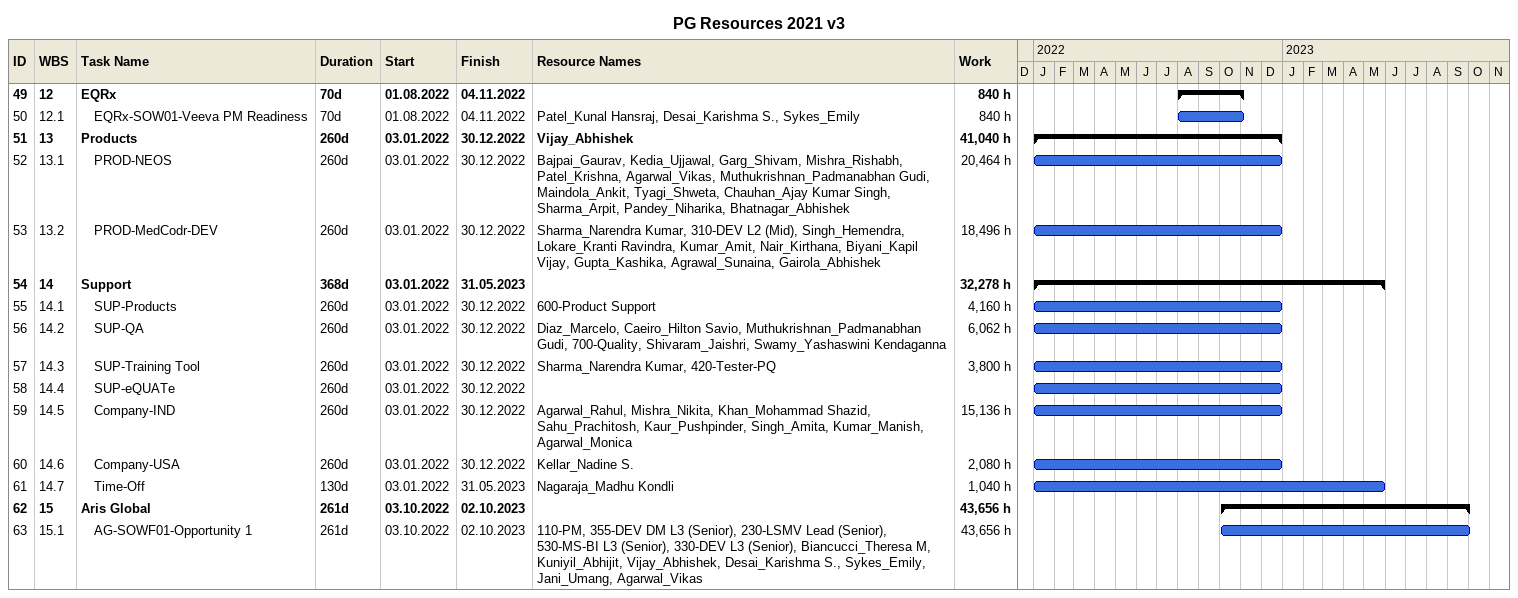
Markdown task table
PG Resources 2021 v3

| ID | WBS | Task | Duration | Start | Finish | Resources | Work (h) |
|---|---|---|---|---|---|---|---|
| 49 | 12 | **EQRx** | 70d | 2022-08-01 | 2022-11-04 |  | 840 |
| 50 | 12.1 | EQRx-SOW01-Veeva PM Readiness | 70d | 2022-08-01 | 2022-11-04 | Patel_Kunal Hansraj, Desai_Karishma S., Sykes_Emily | 840 |
| 51 | 13 | **Products** | 260d | 2022-01-03 | 2022-12-30 | Vijay_Abhishek | 41040 |
| 52 | 13.1 | PROD-NEOS | 260d | 2022-01-03 | 2022-12-30 | Bajpai_Gaurav, Kedia_Ujjawal, Garg_Shivam, Mishra_Rishabh, Patel_Krishna, Agarwal_Vikas, Muthukrishnan_Padmanabhan Gudi, Maindola_Ankit, Tyagi_Shweta, Chauhan_Ajay Kumar Singh, Sharma_Arpit, Pandey_Niharika, Bhatnagar_Abhishek | 20464 |
| 53 | 13.2 | PROD-MedCodr-DEV | 260d | 2022-01-03 | 2022-12-30 | Sharma_Narendra Kumar, 310-DEV L2 (Mid), Singh_Hemendra, Lokare_Kranti Ravindra, Kumar_Amit, Nair_Kirthana, Biyani_Kapil Vijay, Gupta_Kashika, Agrawal_Sunaina, Gairola_Abhishek | 18496 |
| 54 | 14 | **Support** | 368d | 2022-01-03 | 2023-05-31 |  | 32278 |
| 55 | 14.1 | SUP-Products | 260d | 2022-01-03 | 2022-12-30 | 600-Product Support | 4160 |
| 56 | 14.2 | SUP-QA | 260d | 2022-01-03 | 2022-12-30 | Diaz_Marcelo, Caeiro_Hilton Savio, Muthukrishnan_Padmanabhan Gudi, 700-Quality, Shivaram_Jaishri, Swamy_Yashaswini Kendaganna | 6062 |
| 57 | 14.3 | SUP-Training Tool | 260d | 2022-01-03 | 2022-12-30 | Sharma_Narendra Kumar, 420-Tester-PQ | 3800 |
| 58 | 14.4 | SUP-eQUATe | 260d | 2022-01-03 | 2022-12-30 |  |  |
| 59 | 14.5 | Company-IND | 260d | 2022-01-03 | 2022-12-30 | Agarwal_Rahul, Mishra_Nikita, Khan_Mohammad Shazid, Sahu_Prachitosh, Kaur_Pushpinder, Singh_Amita, Kumar_Manish, Agarwal_Monica | 15136 |
| 60 | 14.6 | Company-USA | 260d | 2022-01-03 | 2022-12-30 | Kellar_Nadine S. | 2080 |
| 61 | 14.7 | Time-Off | 130d | 2022-01-03 | 2023-05-31 | Nagaraja_Madhu Kondli | 1040 |
| 62 | 15 | **Aris Global** | 261d | 2022-10-03 | 2023-10-02 |  | 43656 |
| 63 | 15.1 | AG-SOWF01-Opportunity 1 | 261d | 2022-10-03 | 2023-10-02 | 110-PM, 355-DEV DM L3 (Senior), 230-LSMV Lead (Senior), 530-MS-BI L3 (Senior), 330-DEV L3 (Senior), Biancucci_Theresa M, Kuniyil_Abhijit, Vijay_Abhishek, Desai_Karishma S., Sykes_Emily, Jani_Umang, Agarwal_Vikas | 43656 |
